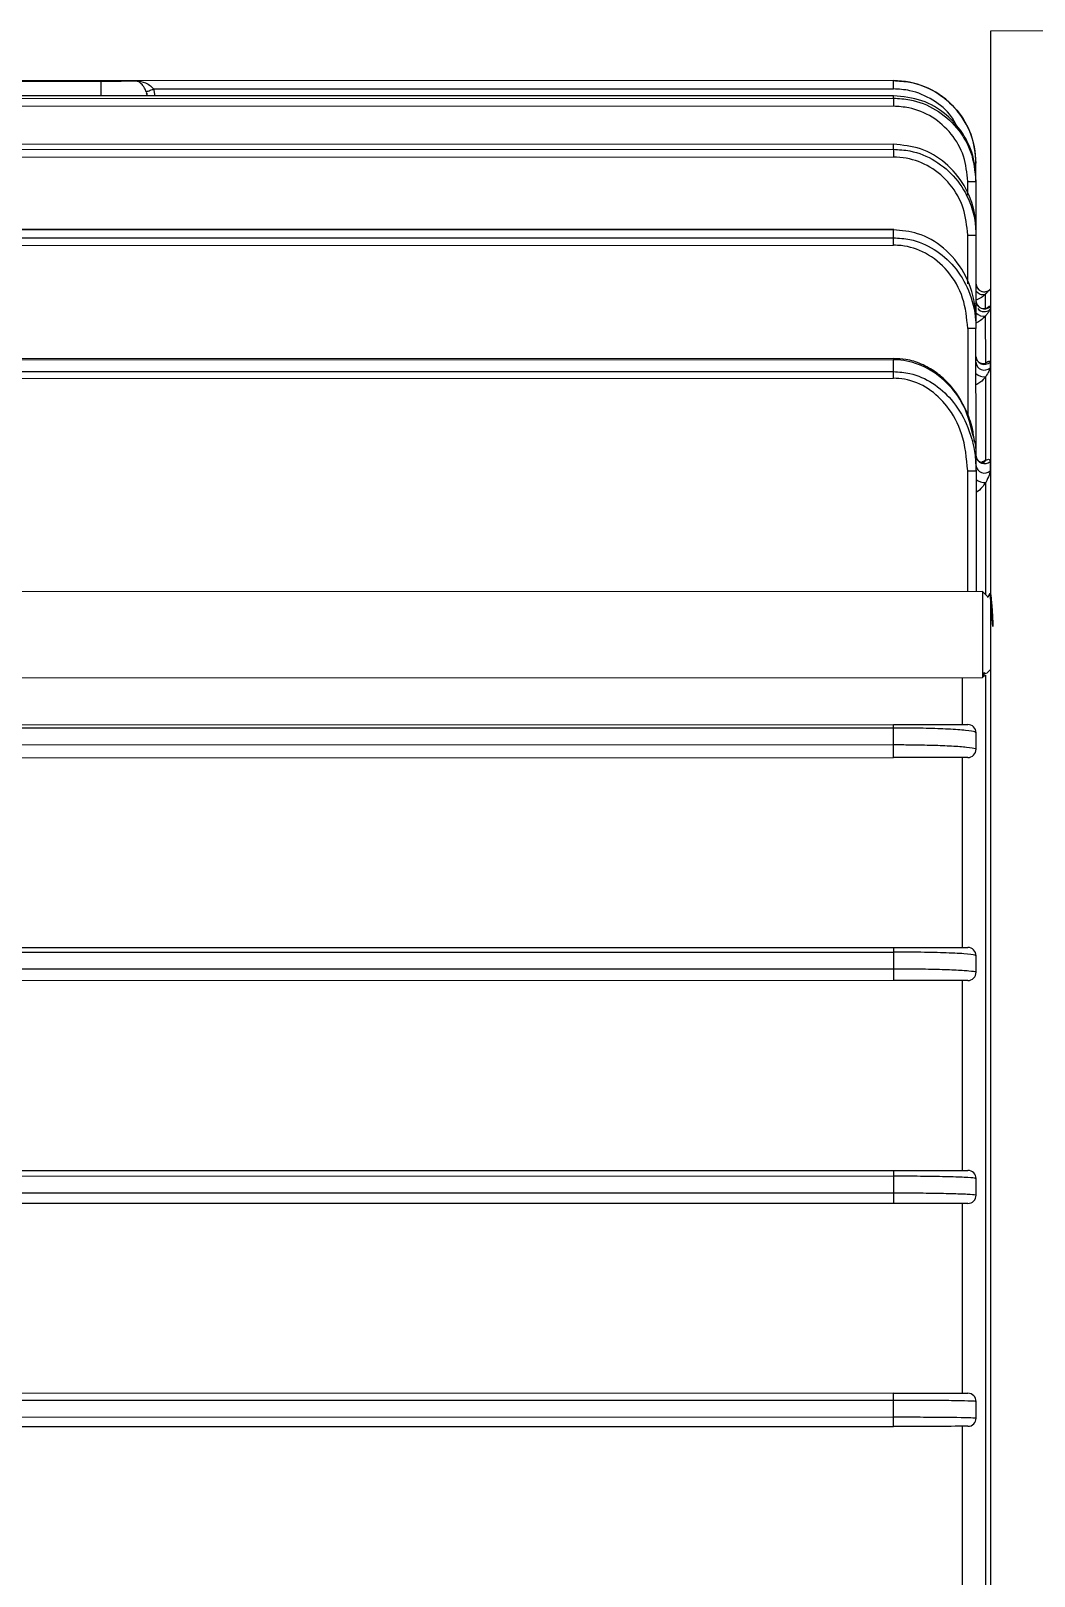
# Model space of a CAD drawing. Header units: millimetres. Extents: x 441156 to 441876, y 4514765 to 4515211.
# Drawn here: x 441242.1844 to 441242.286, y 4514792.8814 to 4514793.0379 of the extents above; entities that cross this region are included whole.
import ezdxf

# ---------------------------------------------------------------- set-up
doc = ezdxf.new("R2010")
doc.units = ezdxf.units.MM
doc.layers.add('-LYNKA_PISCINA', color=7, linetype='Continuous', lineweight=18)
doc.layers.add('05 ESQUEMAS HIDRAULICOS nuevos_dwg _6_', color=7, linetype='Continuous', lineweight=18, true_color=0x767676)

# ---------------------------------------------------------------- blocks, each defined once
blk = doc.blocks.new('05 ESQUEMAS HIDRAULICOS nuevos_dwg_A$C47CE04E0-V10-01_ARQ_CUARTO DEPURADORA')
at = {"layer": '-LYNKA_PISCINA', "lineweight": 25}
for p, q in [((122.418902974883, 80.63122263722863), (96.81889877871622, 80.63122263722863)), ((115.2500735335712, 80.55100968646866), (115.2620898299579, 80.4859184341417)), ((96.81889877847473, 79.10811981725556), (122.4189029746417, 79.10811981725556)), ((123.3554707579975, 78.44198277759416), (123.3554707579975, 78.41529330777985)), ((123.3554707579975, 77.90417155790196), (123.3554707579975, 77.84839353132112)), ((96.81889877847473, 77.81201607155663), (122.4189029746417, 77.81201607155663)), ((123.2188926749591, 76.8490732328878), (123.2188926749591, 75.68044370579584)), ((123.3554707579975, 76.94132259654863), (123.3554707579975, 76.85040018129213)), ((123.3126269393329, 75.65633213686807), (123.3126269393329, 76.73697254228456)), ((123.282896142519, 75.68044370579584), (123.282896142519, 74.84844333100182)), ((123.3531223349933, 75.66274857687814), (123.3320461326007, 75.62602913546425)), ((123.3344422393207, 75.62393626737459), (123.3337389045124, 75.62500095534189)), ((123.3588920646076, 75.66444358396393), (123.3549343161945, 75.66444358396393)), ((123.3126269393329, 57.17687985467774), (123.3126269393329, 74.87036144900185)), ((123.3206139617328, 74.88615966009958), (123.3588920646076, 74.92444372343883)), ((123.0863438659076, 74.39122280645235), (123.0863438659076, 74.84844333100182)), ((122.4189029746417, 74.35785389113289), (122.4189029746417, 74.39122280645235)), ((123.2188926749591, 74.15122321414812), (123.2188926749591, 74.31122294235094)), ((110.8988987021808, 74.19699809121948), (122.4189029746417, 74.19699809121948)), ((123.0863438659076, 72.23122275042397), (123.0863438659076, 74.07122260498865)), ((110.2028237395648, 72.0254474000917), (122.4189029746417, 72.0254474000917)), ((123.2188926749591, 71.99122315811974), (123.2188926749591, 72.15122288632257)), ((123.0863438659076, 70.07122269439562), (123.0863438659076, 71.91122254896027)), ((123.2188926749591, 69.83122272956234), (123.2188926749591, 69.99122283029419)), ((123.0863438659076, 67.91122282463175), (123.0863438659076, 69.75122286546093)), ((122.4189029746417, 67.84320144522056), (110.2268920951251, 67.84320144522056)), ((123.2188926749591, 67.67122285979849), (123.2188926749591, 67.83122277426584)), ((110.2268920951251, 67.68234583157164), (122.4189029746417, 67.68234583157164)), ((123.0863438659076, 65.75122285009411), (123.0863438659076, 67.59122280943257))]:
    blk.add_line(p, q, dxfattribs=at)
at = {"layer": '-LYNKA_PISCINA', "lineweight": 25, "flags": 128}
for points in [[(134.7349034362201, 81.11122331189972), (123.3588920646076, 81.11122331189972), (123.3588920646076, 50.07122239637238), (134.7349034362201, 50.07122239637238)], [(110.2268920951251, 67.59122280943257), (122.4189029746417, 67.59122280943257), (122.4189029746417, 67.68234583157164), (122.4189029746417, 67.84320144522056), (122.4189029746417, 67.91122282463175), (110.2268920951251, 67.91122282463175), (110.2268920951251, 67.84320144522056), (110.2268920951251, 67.68234583157164)]]:
    blk.add_lwpolyline(points, close=True, dxfattribs=at)
for points in [[(113.2989035659198, 80.4859184341417), (113.2989035659198, 80.6266226487146), (114.7388921790485, 80.6266226487146), (114.7388921790485, 80.4859184341417)], [(115.1795970015887, 80.52412650155884), (115.1842461638812, 80.52589973974091), (115.1904450469379, 80.52826753425462), (115.1980625205402, 80.53117177057133), (115.2069078498248, 80.53454539346558), (115.2167783789997, 80.53830793666704), (115.2274237685565, 80.54237148332459), (115.2386175208454, 80.5466376857744), (115.2500735335712, 80.55100968646866), (122.4189029746417, 80.55100968646866), (122.4189029746417, 80.63100806045395), (115.0573359542255, 80.63100806045395)], [(96.81889877847473, 80.46166977453096), (96.81889877847473, 80.48514059352739), (96.81889877847473, 80.4859184341417), (122.4189029746417, 80.4859184341417), (122.4189029746417, 80.48514059352739)], [(122.4189029746417, 80.46166977453096), (122.4189029746417, 80.38257143068178), (96.81889877847473, 80.38257143068178), (96.81889877847473, 80.46166977453096), (122.4189029746417, 80.46166977453096), (122.4189029746417, 80.48514059352739), (96.81889877847473, 80.48514059352739)], [(122.4189029746417, 79.96599158811432), (122.4189029746417, 79.88953074979646), (96.81889877847473, 79.88953074979646), (96.81889877847473, 79.96599158811432), (122.4189029746417, 79.96599158811432), (122.4189029746417, 80.01450976896149), (96.81889877847473, 80.01450976896149), (96.81889877847473, 80.01779100465639), (122.4189029746417, 80.01779100465639), (122.4189029746417, 80.01450976896149)], [(123.2188926749591, 79.65393892097337), (123.2188926749591, 79.67849305438858), (123.2188926749591, 79.8309974985109), (123.2188926749591, 79.83122250604492)], [(123.1389032416705, 79.52012351322038), (123.1389032416705, 79.65393892097337), (123.2188926749591, 79.65393892097337), (123.2188926749591, 79.1853391246782), (123.2188926749591, 79.13439801502092)], [(122.4189029746417, 79.18542555141316), (122.4189029746417, 79.19311604070528), (96.81889877847473, 79.19311604070528), (96.81889877847473, 79.18542555141316), (96.81889877847473, 79.10811981725556), (96.81889877847473, 79.03622171449524), (122.4189029746417, 79.03622171449524), (122.4189029746417, 79.10811981725556), (122.4189029746417, 79.18542555141316), (96.81889877847473, 79.18542555141316)], [(123.1389032416705, 78.66153797674046), (123.1389032416705, 79.13439801502092), (123.2188926749591, 79.13439801502092), (123.2188926749591, 78.31197759675842), (123.2188926749591, 78.23021045493942), (123.1389032416705, 78.23021045493942), (123.1389032416705, 77.38721898364884)], [(123.3588920646076, 78.61122271585327), (123.3554707579975, 78.60779097843034), (123.3554707579975, 78.60754808950288)], [(123.3126269393329, 78.42477193641525), (123.3126269393329, 78.56358370351654), (123.3016835265521, 78.55678579377992), (123.2875929885272, 78.55435690450531), (123.2713328414325, 78.55646541881426), (123.2540236525897, 78.56296381521088), (123.2368455939655, 78.57340654897554), (123.2210026793842, 78.5870724039064), (123.2188926749591, 78.58924499320851)], [(123.3012901358966, 77.88336283135278), (123.3023749404315, 77.88412726092201), (123.3126269393329, 77.89569354224068), (123.3126269393329, 78.35240295696123)], [(123.1389032416705, 75.68044370579584), (123.1389032416705, 76.8490732328878), (123.2188926749591, 76.8490732328878), (123.2188926749591, 76.97120538520676), (123.2188926749591, 78.23021045493942)], [(96.81889877847473, 77.92581772971018), (96.81889877847473, 77.81201607155663), (96.81889877847473, 77.7470112459646), (122.4189029746417, 77.7470112459646), (122.4189029746417, 77.81201607155663), (122.4189029746417, 77.92581772971018), (96.81889877847473, 77.92581772971018), (96.81889877847473, 77.94020778107507), (122.4189029746417, 77.94020778107507), (122.4189029746417, 77.92581772971018)], [(123.2944117598895, 76.9320421533571), (123.302792172945, 76.93821421432358), (123.3126269393329, 76.9527093188749), (123.3126269393329, 77.76344126629695)], [(123.3369217925434, 75.6264188008295), (123.282896142519, 75.68044370579584), (95.21889553598207, 75.68044370579584)], [(95.21889553598207, 74.84844333100182), (123.282896142519, 74.84844333100182), (123.2988940291767, 74.86444345283371), (123.2988940291767, 74.89486640858514)], [(110.8988987021808, 74.35785389113289), (110.8988987021808, 74.19699809121948), (110.8988987021808, 74.07122260498865), (122.4189029746417, 74.07122260498865), (122.4189029746417, 74.19699809121948), (122.4189029746417, 74.35785389113289), (110.8988987021808, 74.35785389113289), (110.8988987021808, 74.39122280645235), (122.4189029746417, 74.39122280645235)], [(110.1471053176288, 72.18630320000511), (122.4189029746417, 72.18630320000511), (122.4189029746417, 72.0254474000917), (122.4189029746417, 71.91122254896027), (110.2028237395648, 71.91122254896027), (110.2028237395648, 72.0254474000917), (110.1471053176288, 72.18630320000511), (110.1471053176288, 72.23122275042397), (122.4189029746417, 72.23122275042397), (122.4189029746417, 72.18630320000511)], [(122.4189029746417, 70.01475213634832), (110.2268920951251, 70.01475213634832), (110.2268920951251, 70.07122269439562), (122.4189029746417, 70.07122269439562), (122.4189029746417, 70.01475213634832), (122.4189029746417, 69.85389670896393), (122.4189029746417, 69.75122286546093), (110.2268920951251, 69.75122286546093), (110.2268920951251, 69.85389670896393), (110.2112875991229, 69.85433219539983), (110.1962791495685, 69.85562263595922), (110.1824508719806, 69.85771773922306), (110.1703272872333, 69.860537783979), (110.1603852324847, 69.86397361922128), (110.1529823356036, 69.86789374220237), (110.1484404616718, 69.8721469061361), (110.1469026618365, 69.8765703158365)], [(110.1469026618365, 70.03828181493145), (110.1484404616718, 70.03369113969666), (110.1529823356036, 70.02927741575105), (110.1603852324847, 70.02520939874512), (110.1703272872333, 70.02164392340048), (110.1824508719806, 70.01871770787103), (110.1962791495685, 70.0165432559238), (110.2112875991229, 70.01520438659055), (110.2268920951251, 70.01475213634832), (110.2268920951251, 69.85389670896393), (122.4189029746417, 69.85389670896393)]]:
    blk.add_lwpolyline(points, dxfattribs=at)
at = {"layer": '-LYNKA_PISCINA', "lineweight": 25}
for centre, radius, start, end in [((122.418897862947, 79.83122285413494), 0.8000000000000114, 0, 90.00000000000306), ((123.2989378159583, 78.66415805427883), 0.08004515211087014, 180.0301897640418, 264.8590759910616), ((123.298897862947, 78.6643599391248), 0.07999999999996987, 180, 315.0000000000191), ((123.2988975751902, 78.6641269547892), 0.08001058061298813, 264.8857810313498, 314.9971226144274), ((123.2989931304651, 78.49879196991374), 0.08010622162907138, 180.6874625826918, 314.8323087476217), ((123.2970424460566, 78.47111364643236), 0.07814982121436158, 180.0648882164968, 218.3150368006261), ((123.2881504746407, 78.44062247184146), 0.09155206239914428, 220.8446683628685, 285.5066505848787), ((123.2989143115444, 78.47287194725051), 0.08070892985720751, 218.4705479511864, 314.4868731252691), ((123.2992925734444, 77.96183805559508), 0.08050722561283485, 182.9588517970451, 314.25100406695), ((123.2993232572345, 77.90615814152717), 0.08055614212576882, 183.1994116451732, 314.1866771503105), ((123.2943831906889, 77.8694208628664), 0.107538408271716, 225.413397091129, 279.7673930052798), ((123.2997969963807, 77.00091575317671), 0.08155312409382415, 187.2320594415063, 313.0525348523338), ((123.2998424426695, 76.91020479826769), 0.08167681236327037, 187.6505289873584, 312.9279731404221), ((123.3009084939244, 76.86618474455337), 0.1297424956517675, 230.7915883813375, 275.1820624792729), ((123.138897862947, 74.31122285413494), 0.08000000000002672, 0, 90), ((123.138897862947, 74.15122285413494), 0.08000000000002672, 269.9999999999996, 0), ((123.138897862947, 72.15122285413494), 0.08000000000002672, 0, 90), ((123.138897862947, 71.99122285413493), 0.08000000000002672, 269.9999999999996, 0), ((123.138897862947, 69.99122285413496), 0.08000000000002672, 0, 90), ((123.138897862947, 69.83122285413494), 0.08000000000002672, 269.9999999999996, 0), ((123.138897862947, 67.83122285413495), 0.08000000000002672, 0, 90), ((123.138897862947, 67.67122285413494), 0.08000000000002672, 269.9999999999996, 0)]:
    blk.add_arc(centre, radius, start, end, dxfattribs=at)
for points, knots in [([(114.7388921790485, 80.6266226487146), (114.7745778206007, 80.62671129154904), (114.8459435914459, 80.62688856352555), (114.941160106078, 80.62815357685176), (115.0049291174763, 80.6294398799131), (115.0441427903701, 80.63047419295654), (115.0527144767783, 80.63082105022457), (115.0573359542255, 80.63100806045395)], [0, 0, 0, 0, 0.2260108764659424, 0.4519868416756321, 0.6790691060545065, 0.8269681346454787, 1, 1, 1, 1]), ([(115.1795970015887, 80.52412650155884), (115.1743670879499, 80.53611305444892), (115.164488663345, 80.55875363078987), (115.1431421541185, 80.59018553907057), (115.1133336525741, 80.61836914354465), (115.0831966858581, 80.62940439133473), (115.0630639554829, 80.63095781797556), (115.0575426118792, 80.63100624778106), (115.0573359542255, 80.63100806045395)], [0, 0, 0, 0, 0.17184742356823, 0.3245907933632151, 0.5539171532023965, 0.8790019793589162, 0.9954711807756537, 1, 1, 1, 1]), ([(115.0573359542255, 80.63100806045395), (115.057717443575, 80.63100675203151), (115.0661793749582, 80.63097772951551), (115.1055323075431, 80.62959079103177), (115.1618234130611, 80.61801459879055), (115.2184774773809, 80.58653089461795), (115.241036795388, 80.56116905117119), (115.2500735335712, 80.55100968646866)], [0, 0, 0, 0, 0.005420163029306361, 0.1202262859822012, 0.5610429646851749, 0.8241640194704656, 1, 1, 1, 1]), ([(122.4189029746417, 80.63100806045395), (122.4725537076236, 80.62778041275865), (122.6158253091571, 80.61916114087202), (122.8375717427544, 80.53002953726022), (123.0441022910063, 80.35314643144733), (123.1897358694418, 80.11155074884498), (123.2089910600917, 79.92627303317005), (123.2188926749591, 79.8309974985109)], [0, 0, 0, 0, 0.1285400085959266, 0.3432596698887888, 0.5579763005095263, 0.7726977356798822, 1, 1, 1, 1]), ([(115.1876436286334, 80.4859184341417), (115.1869792017641, 80.49418918813016), (115.1859249276894, 80.5073127415403), (115.1813052544479, 80.51958754943337), (115.1795970015887, 80.52412650155884)], [0, 0, 0, 0, 0.6302221456311624, 1, 1, 1, 1]), ([(123.0479107909564, 80.16026398706299), (123.0276508880278, 80.20185107530182), (122.9718451658824, 80.3164023394053), (122.8058110487224, 80.45130290901278), (122.60609824652, 80.53889201212563), (122.4720776132583, 80.5475675431517), (122.4189029746417, 80.55100968646866)], [0, 0, 0, 0, 0.1765886056046136, 0.4864117411185263, 0.7962263764984847, 1, 1, 1, 1]), ([(123.2188926749591, 79.67849305438858), (123.2157224323325, 79.7321288759), (123.2071781031572, 79.8766863021161), (123.1179481409575, 80.10115171572174), (122.9394927968179, 80.31050957409951), (122.6973442805566, 80.45632423542007), (122.5128574984838, 80.47541708215421), (122.4189029746417, 80.48514059352739)], [0, 0, 0, 0, 0.1279857902223226, 0.3449429113867963, 0.561658940356836, 0.7767638143152663, 1, 1, 1, 1]), ([(122.4189029746417, 80.46166977453096), (122.4725608830958, 80.45841210417301), (122.6152349745736, 80.44975009754543), (122.8357225378415, 80.3605717889876), (123.0413137480476, 80.18420360961191), (123.1888352878201, 79.9407237422555), (123.2085904469534, 79.75223497723923), (123.2188926749592, 79.65393892097337)], [0, 0, 0, 0, 0.1279228777089794, 0.3401414792747169, 0.5525669530072584, 0.766665647373702, 1, 1, 1, 1]), ([(123.1389032416705, 79.65393892097337), (123.1308135854619, 79.73661762783281), (123.1146323663123, 79.90199452892655), (122.9881606700312, 80.12205070590313), (122.8024825412592, 80.28668823538143), (122.6005238956645, 80.37107380984855), (122.4692303439504, 80.37938542652219), (122.4189029746417, 80.38257143068178)], [0, 0, 0, 0, 0.2179836907550674, 0.4360187602758149, 0.6526803960020203, 0.8668656476243851, 1, 1, 1, 1]), ([(123.2188926749591, 79.1853391246782), (123.2159015999355, 79.23891809691982), (123.207581001815, 79.38796454082969), (123.1179484222892, 79.62183311717354), (122.9339290563085, 79.84085024499176), (122.6898521327761, 79.98699605816023), (122.5082272765368, 80.00543927386644), (122.4189029746418, 80.01450976896149)], [0, 0, 0, 0, 0.1261130230018851, 0.3508222876019882, 0.5743693690069357, 0.7906720491577035, 1, 1, 1, 1]), ([(122.4189029746417, 79.96599158811432), (122.4725958558242, 79.96264126801532), (122.613535767839, 79.95384692117503), (122.8299159370417, 79.86448743905594), (123.0341665102084, 79.68964803249658), (123.1743744245259, 79.45206646555948), (123.2171058440816, 79.25512577493373), (123.2186911865, 79.14801164271677), (123.2188926749591, 79.13439801502092)], [0, 0, 0, 0, 0.1259880329532601, 0.3307094327648634, 0.5362458558949426, 0.7481710752188064, 0.9679939037541462, 0.9999999999999999, 0.9999999999999999, 0.9999999999999999, 0.9999999999999999]), ([(123.1389032416705, 79.13439801502092), (123.1303822560611, 79.22261036633567), (123.1133325863882, 79.39911476616871), (122.9793884407018, 79.63264654903702), (122.7842267870791, 79.80237901748616), (122.5840992127387, 79.88044826681063), (122.4607141613731, 79.8872319723153), (122.4189029746417, 79.88953074979646)], [0, 0, 0, 0, 0.2283803482012511, 0.4569670311712568, 0.6793237655247781, 0.8913332387386755, 1, 1, 1, 1]), ([(123.2188926749591, 78.31197759675842), (123.2162050979021, 78.36546946162859), (123.2082411208566, 78.52397951544248), (123.117450142268, 78.77717735315524), (122.9216452430157, 79.0156686518488), (122.673514796666, 79.16100260335273), (122.4984138291015, 79.17779868847616), (122.4189029746417, 79.18542555141316)], [0, 0, 0, 0, 0.1225883848279703, 0.3632606850258401, 0.6004489303816715, 0.8185695522558528, 1, 1, 1, 1]), ([(122.4189029746417, 79.10811981725556), (122.4726410478528, 79.10459058522542), (122.6105069806291, 79.09553628095391), (122.8202226876992, 79.00574663125128), (123.0192095131239, 78.83354563868298), (123.1627217640623, 78.59481419425867), (123.2151187011198, 78.38114467169804), (123.2182401048936, 78.25630898023597), (123.2188926749591, 78.23021045493942)], [0, 0, 0, 0, 0.12243421583632, 0.3141070448081449, 0.507444947516656, 0.7148412611614009, 0.940383855995452, 1, 1, 1, 1]), ([(123.1389032416705, 78.23021045493942), (123.1294731878306, 78.32995304319564), (123.1105900867563, 78.52968142305568), (122.9607085419091, 78.79002841585688), (122.7462136717049, 78.96761084647223), (122.5512299167303, 79.03142506180114), (122.4442245993167, 79.03530384367244), (122.4189029746417, 79.03622171449524)], [0, 0, 0, 0, 0.2495084265916541, 0.499625232068077, 0.7310779693571462, 0.9363625762592571, 1, 1, 1, 1]), ([(123.3554707579975, 78.60754808950288), (123.3543237228913, 78.60630031435325), (123.3520352478224, 78.60381085059892), (123.3358491894846, 78.58721692345378), (123.3205023854248, 78.57159852328536), (123.3126269393329, 78.56358370351654)], [0, 0, 0, 0, 0.3285080639465339, 0.6554136924608388, 1, 1, 1, 1]), ([(123.2233749442462, 78.4719952063547), (123.2233669928636, 78.47201060196737), (123.2199512333546, 78.47862425811654), (123.2185480147603, 78.4882352112135), (123.2191722222113, 78.49674266940856), (123.2192860656146, 78.4982942657457)], [0, 0, 0, 0, 0.001904105078737632, 0.8179665536768834, 1, 1, 1, 1]), ([(123.3126269393329, 78.56358370351654), (123.2998858123478, 78.55121271551408), (123.2747772571533, 78.52683358206426), (123.2393637896168, 78.51089229797721), (123.2219205909137, 78.50304028558594)], [0, 0, 0, 0, 0.5074416622682064, 1, 1, 1, 1]), ([(123.3292804770831, 78.42748394775253), (123.3293637175561, 78.42753645829164), (123.329608096972, 78.42769062001629), (123.3271974577201, 78.42632018252115), (123.3203291569218, 78.42335698681283), (123.3059396955296, 78.4195574176832), (123.283875935214, 78.41949335499507), (123.2582762480398, 78.42832159796117), (123.2355972931847, 78.44633311994727), (123.2274106412087, 78.46352184295407), (123.2233749442462, 78.4719952063547)], [0, 0, 0, 0, 0.03143208276817418, 0.09227907723312072, 0.1595493289876772, 0.2625787584839859, 0.4282260465628456, 0.6137956923591643, 0.8096164884250628, 1, 1, 1, 1]), ([(123.3126269393329, 78.35240295696123), (123.297497227574, 78.33600825013407), (123.2714331832955, 78.30776499134063), (123.2344202585619, 78.2891794848286), (123.2188926749591, 78.28138253259523)], [0, 0, 0, 0, 0.5804821230820214, 1, 1, 1, 1]), ([(123.3554707579975, 78.41529330777985), (123.3540920152479, 78.41121620982032), (123.351345694781, 78.40309503016212), (123.3343958593947, 78.37934221609632), (123.319603320341, 78.36103629914213), (123.3126269393329, 78.35240295696123)], [0, 0, 0, 0, 0.3475561487161796, 0.69229779442113, 1, 1, 1, 1]), ([(123.3286129050617, 78.42840632963043), (123.3313111381203, 78.43059431899265), (123.3422660914686, 78.4394776588929), (123.3529176859392, 78.44540880065739), (123.3547069611512, 78.44300773323636), (123.3554707579975, 78.44198277759416)], [0, 0, 0, 0, 0.1577478264961086, 0.640463608051613, 1, 1, 1, 1]), ([(123.2043610625629, 77.13208651709422), (123.1985957058422, 77.17486235768553), (123.184263528914, 77.28119938856051), (123.1278260738307, 77.43491901698314), (123.0451672371661, 77.58613781208204), (122.9457029533255, 77.70964874262717), (122.8273467503363, 77.81261315702156), (122.6917198291597, 77.88861388297256), (122.5515896668656, 77.9338113324261), (122.4594368672332, 77.93654373246385), (122.4187599234943, 77.93774983453613)], [0, 0, 0, 0, 0.1050698213374237, 0.2611944658744746, 0.3957303450585475, 0.5240754455118057, 0.6457684100623525, 0.7759714101035022, 0.9011120835887708, 1, 1, 1, 1]), ([(123.2188926749591, 76.97120538520676), (123.2208817370276, 77.02549820931578), (123.2228911178507, 77.08034564788015), (123.1769151433988, 77.23477776237549), (123.1404021792004, 77.44505006752826), (122.9544700348115, 77.70739274524841), (122.7196470895096, 77.87575502499635), (122.5255420266605, 77.92362822274114), (122.433545739258, 77.9255170852974), (122.4189029746417, 77.92581772971018)], [0, 0, 0, 0, 0.116493000999517, 0.1176830054497463, 0.3514634290001077, 0.5748137519012196, 0.7994848128490682, 0.9680846176477351, 1, 1, 1, 1]), ([(123.3115063720112, 77.88980236816269), (123.3115615663093, 77.88983265057314), (123.3120436243436, 77.89009713222654), (123.3094479151983, 77.88887089586962), (123.3014321571887, 77.88667648410583), (123.2841175064996, 77.88545816282567), (123.2603072539624, 77.89159576025534), (123.2377104046817, 77.9077858602364), (123.2238372840136, 77.92928088098661), (123.2189274069784, 77.94771338444727), (123.2191896613457, 77.95521956821031), (123.2192622237567, 77.95729643273218)], [0, 0, 0, 0, 0.00835321295100158, 0.072955604928454, 0.1531312203197567, 0.2796075474599958, 0.4469744716275347, 0.6307518782201124, 0.8058761167804803, 0.9462884178391509, 0.9999999999999999, 0.9999999999999999, 0.9999999999999999, 0.9999999999999999]), ([(123.3126269393329, 77.89569354224068), (123.3203710402377, 77.90070986432298), (123.3359023875329, 77.91077045642564), (123.3508524619879, 77.91423384084989), (123.3552245014142, 77.90950451484103), (123.3554351084177, 77.9049435887289), (123.3554707579975, 77.90417155790196)], [0, 0, 0, 0, 0.3200451927717207, 0.6418734854091737, 0.9393796999975705, 1, 1, 1, 1]), ([(122.4189029746417, 77.81201607155663), (122.4727262034722, 77.80815755193663), (122.6059301725641, 77.79860832682745), (122.805142173285, 77.70782853721917), (122.9953076220141, 77.5394125011129), (123.1426857663897, 77.29851867541622), (123.211026311038, 77.05544030959165), (123.2169960983979, 76.89882823591186), (123.2188926749591, 76.8490732328878)], [0, 0, 0, 0, 0.1163458800029382, 0.2879376310310123, 0.4620419166220955, 0.6604111687214912, 0.8921140437629965, 1, 1, 1, 1]), ([(123.1389032416705, 76.8490732328878), (123.1279198806403, 76.97131988180259), (123.1078272212227, 77.19495454835045), (122.9592550741089, 77.47030554788037), (122.7646786764972, 77.65580921753222), (122.5735812562578, 77.73834655718063), (122.4548756258206, 77.74499614840892), (122.4189029746417, 77.7470112459646)], [0, 0, 0, 0, 0.2873225574248165, 0.5256200058799343, 0.7197661815185427, 0.9150777148176152, 1, 1, 1, 1]), ([(123.3126269393329, 77.76344126629695), (123.3096878585888, 77.75966935241286), (123.2891191387018, 77.73327217354131), (123.2600590275381, 77.70127291538466), (123.2253721992463, 77.68530260932961), (123.2188926749591, 77.68231934475766)], [0, 0, 0, 0, 0.119385338476349, 0.835500552573584, 1, 1, 1, 1]), ([(123.3554707579975, 77.84839353132112), (123.3537912808253, 77.84062852288749), (123.3499057270903, 77.82266379075368), (123.3302314897988, 77.7895918776275), (123.3157758749251, 77.76811884048075), (123.3126269393329, 77.76344126629695)], [0, 0, 0, 0, 0.3732212119904626, 0.8634657846612661, 0.9999999999999999, 0.9999999999999999, 0.9999999999999999, 0.9999999999999999]), ([(123.2968197875385, 76.93327298927171), (123.2968617877598, 76.9332931359798), (123.2975917180151, 76.93364326965347), (123.2949354133218, 76.93248266115378), (123.2871564099034, 76.93105383532719), (123.2702396525476, 76.93137781862156), (123.2475371992755, 76.93976845231614), (123.2280506970138, 76.95909531780991), (123.2199101930743, 76.97837640250577), (123.2188335363873, 76.98918709500387), (123.2189181308531, 76.99054967306819), (123.218940358675, 76.99090770053726)], [0, 0, 0, 0, 0.00465998146796491, 0.08098675092042165, 0.1628118577691803, 0.2813770172540169, 0.4702372205963373, 0.6865422254260091, 0.8439706394552478, 0.9590021309425572, 1, 1, 1, 1]), ([(123.3126269393329, 76.9527093188749), (123.3198200437487, 76.9561356148796), (123.3342317011904, 76.96300032884173), (123.3485470448372, 76.96140101934431), (123.3547403721167, 76.95280919596416), (123.3552690951267, 76.94449409900265), (123.3554707579975, 76.94132259654863)], [0, 0, 0, 0, 0.2826007205583209, 0.5662012591612985, 0.8345426664912932, 1, 1, 1, 1]), ([(123.2730971389179, 76.93208834695682), (123.2851102878969, 76.93768274068188), (123.2994119147424, 76.94434285383143), (123.3108040279164, 76.95155522910845), (123.3126269393329, 76.9527093188749)], [0, 0, 0, 0, 0.8399847869636878, 1, 1, 1, 1]), ([(123.3554707579975, 76.85040018129213), (123.3534518160184, 76.83728664565581), (123.348520175648, 76.80525440183067), (123.3259545345388, 76.76232642723235), (123.3126269393329, 76.73697254228456)], [0, 0, 0, 0, 0.4093854838238361, 1, 1, 1, 1]), ([(123.3126269393329, 76.73697254228456), (123.3015537327242, 76.72170984251879), (123.276614145035, 76.68733448471761), (123.24463321022, 76.65206684272032), (123.2202741147804, 76.64143822980468), (123.2188926749591, 76.64083546566827)], [0, 0, 0, 0, 0.4296395391903182, 0.9676540266039294, 1, 1, 1, 1]), ([(123.3830319457416, 75.34205621647699), (123.3830319457445, 75.34205671344347), (123.383031945781, 75.34206301130943), (123.3830319417862, 75.34208123209022), (123.3830324092857, 75.34247005193015), (123.3828758360533, 75.34437459298209), (123.3826832444012, 75.34921109177364), (123.379981547968, 75.39761424857161), (123.3756984241614, 75.47904086526455), (123.3697023482994, 75.56718843048083), (123.3638395094606, 75.63181492189362), (123.3589411741418, 75.65966991436413), (123.3551854343451, 75.66621427001674), (123.353693131621, 75.66257784530545), (123.3531223349933, 75.66118693518504)], [0, 0, 0, 0, 2.545345969210759e-06, 3.225619594915375e-05, 9.522457765793045e-05, 0.002063398021077835, 0.00992057151132851, 0.02553183640003453, 0.2563507997855614, 0.4539272361720713, 0.618141815255607, 0.8453373485788713, 0.9408424856309235, 1, 1, 1, 1]), ([(123.3067856841449, 74.86480108070236), (123.3067538924678, 74.86468192967592), (123.3040879249101, 74.85469023375774), (123.3014753998559, 74.87490518587015), (123.2988940291767, 74.89487907457216)], [0, 0, 0, 0, 0.01192500526701737, 1, 1, 1, 1]), ([(123.2989059501056, 74.89488279986244), (123.2995571483967, 74.8935486479922), (123.3028265205747, 74.88685047469228), (123.3092264969751, 74.87744557995426), (123.3148986371544, 74.88483245564144), (123.3179555945758, 74.8888135569082)], [0, 0, 0, 0, 0.1028777552388787, 0.5165026925757071, 1, 1, 1, 1]), ([(122.4189029746417, 74.39122280645235), (122.4887507953898, 74.39122280645235), (122.6282554992763, 74.39122280645235), (122.8158688591715, 74.39122280645235), (122.9748873917968, 74.39122280645235), (123.095644556585, 74.39122280645235), (123.1365557981906, 74.39122280645235), (123.1385824104833, 74.39122280645235), (123.1389032416705, 74.39122280645235)], [0, 0, 0, 0, 0.1640508280257439, 0.3276532029340027, 0.5020447972441715, 0.7075065428800706, 0.953695621281574, 1, 1, 1, 1]), ([(123.2188926749591, 74.31122294235094), (123.2167118754575, 74.3138987581072), (123.2101336650109, 74.3219701462141), (123.1345053844718, 74.33461359310411), (122.9680418717945, 74.34676902471047), (122.7431440655214, 74.35486679593953), (122.5496071482301, 74.35767178055923), (122.4403473128621, 74.35782401266286), (122.4189029746417, 74.35785389113289)], [0, 0, 0, 0, 0.115871150779479, 0.3495162273948882, 0.5736417850385807, 0.7631506276182166, 0.9535137680600253, 1, 1, 1, 1]), ([(122.4189029746417, 74.19699809121948), (122.472717721529, 74.19682170252437), (122.6063308827159, 74.19638375841956), (122.806485473563, 74.19219402921381), (122.9974618503696, 74.18430787141942), (123.1445561494126, 74.17287043743103), (123.2114429574283, 74.16120314853808), (123.2171351911084, 74.15357760858642), (123.2188926749591, 74.15122321414812)], [0, 0, 0, 0, 0.1169188993788021, 0.2902903878969128, 0.4661161141833904, 0.6653841643418975, 0.89668696676687, 1, 1, 1, 1]), ([(123.1389032416705, 74.07122260498865), (123.1276594946636, 74.07122260498865), (123.1072079585633, 74.07122260498865), (122.9569862098679, 74.07122260498865), (122.7620327401229, 74.07122260498865), (122.5716493076507, 74.07122260498865), (122.4540521207468, 74.07122260498865), (122.4189029746417, 74.07122260498865)], [0, 0, 0, 0, 0.2891960040640734, 0.5260259336583754, 0.7207109464735602, 0.9165220528959246, 1, 1, 1, 1]), ([(122.4189029746417, 72.23122275042397), (122.4937582151672, 72.23122275042397), (122.6433552712165, 72.231222750424), (122.8443444618569, 72.23122275042397), (123.0058938311058, 72.231222750424), (123.1173332509173, 72.23122275042397), (123.1316467245761, 72.23122275042397), (123.1389032416705, 72.23122275042397)], [0, 0, 0, 0, 0.1870549306289458, 0.3738264247788494, 0.568045657844164, 0.7810116438124454, 1, 1, 1, 1]), ([(123.2188926749591, 72.15122288632257), (123.2162321241762, 72.15344603320467), (123.2082974355921, 72.16007623109452), (123.1173813841355, 72.17037029822522), (122.9203089326776, 72.17980712699705), (122.6717589369183, 72.1853841972377), (122.4973799304048, 72.18601797620073), (122.4189029746417, 72.18630320000511)], [0, 0, 0, 0, 0.1222431690238441, 0.3645716834227187, 0.6031536133188499, 0.8214045546252982, 0.9999999999999999, 0.9999999999999999, 0.9999999999999999, 0.9999999999999999]), ([(122.4189029746417, 72.0254474000917), (122.4726367166545, 72.02531605378313), (122.6107792781034, 72.02497837926379), (122.8211045654195, 72.02160640359276), (123.0205885807426, 72.01504007823969), (123.1638218375995, 72.00575240241179), (123.2153064924027, 71.99727399277174), (123.2182898702778, 71.99224024840906), (123.2188926749591, 71.99122315811974)], [0, 0, 0, 0, 0.1227692098655103, 0.3156238981803081, 0.5100853558530332, 0.7179327469755216, 0.9430070652541839, 0.9999999999999999, 0.9999999999999999, 0.9999999999999999, 0.9999999999999999]), ([(123.1389032416705, 71.91122254896027), (123.1295623268916, 71.91122254896027), (123.1108592813635, 71.91122254896027), (122.9625955055958, 71.91122254896027), (122.7500185622102, 71.91122254896027), (122.5544384094564, 71.91122254896027), (122.4458034325765, 71.91122254896027), (122.4189029746417, 71.91122254896027)], [0, 0, 0, 0, 0.2474241877118339, 0.4954103486646961, 0.7261068279635073, 0.9321779047173079, 1, 1, 1, 1]), ([(122.4189029746418, 70.07122269439562), (122.4971615768882, 70.07122269439562), (122.6536330799449, 70.07122269439562), (122.8630546834608, 70.07122269439562), (123.0256918585498, 70.07122269439562), (123.1227858737045, 70.07122269439562), (123.1339203689242, 70.07122269439562), (123.1389032416705, 70.07122269439562)], [0, 0, 0, 0, 0.2025225879981487, 0.4049269069133136, 0.6110816138331048, 0.8259525206351411, 0.9999999999999999, 0.9999999999999999, 0.9999999999999999, 0.9999999999999999]), ([(123.2188926749591, 69.99122283029419), (123.2159159964157, 69.99280342373659), (123.2076070985242, 69.99721538469548), (123.1179358734674, 70.00392625589687), (122.9333029994298, 70.01004315862451), (122.6890110195767, 70.01401592740436), (122.5077122921203, 70.01451007686485), (122.4189029746417, 70.01475213634832)], [0, 0, 0, 0, 0.1259160356144359, 0.3514734518921353, 0.5757565742104588, 0.7921840400220306, 0.9999999999999999, 0.9999999999999999, 0.9999999999999999, 0.9999999999999999]), ([(122.4189029746417, 69.85389670896393), (122.4725934407039, 69.85380961297061), (122.6137067669211, 69.85358070072195), (122.8304591103053, 69.85124535371651), (123.0349917253206, 69.84659748466562), (123.1750009317681, 69.8401338964052), (123.2172023377201, 69.83463530202368), (123.2187086640448, 69.83159422382067), (123.2188926749591, 69.83122272956234)], [0, 0, 0, 0, 0.1261788179633483, 0.331632671624834, 0.537844255303612, 0.7499937335449816, 0.9694595514042815, 1, 1, 1, 1]), ([(123.1389032416705, 69.75122286546093), (123.1304293379628, 69.75122286546093), (123.1134742714132, 69.75122286546093), (122.9802984165555, 69.75122286546093), (122.786125706748, 69.75122286546093), (122.5857877060094, 69.75122286546093), (122.4615807664109, 69.75122286546093), (122.4189029746417, 69.75122286546093)], [0, 0, 0, 0, 0.2273072205709731, 0.4548091629174711, 0.6766119792118934, 0.8888831279760725, 1, 1, 1, 1]), ([(122.4189029746417, 67.91122282463175), (122.4991610171433, 67.91122282463175), (122.6596631402257, 67.91122282463175), (122.8738263861642, 67.91122282463175), (123.0366487899218, 67.91122282463175), (123.1256795284392, 67.91122282463175), (123.1350570402794, 67.91122282463175), (123.1389032416705, 67.91122282463175)], [0, 0, 0, 0, 0.2115806079225269, 0.4231244086720174, 0.6357010112483371, 0.850582190541922, 0.9999999999999999, 0.9999999999999999, 0.9999999999999999, 0.9999999999999999]), ([(123.2188926749591, 67.83122277426584), (123.2157323365753, 67.83205306112184), (123.2072017812291, 67.83429421606102), (123.1179536541092, 67.83766216372604), (122.9392313033473, 67.84071929182026), (122.6969963435483, 67.84279659464941), (122.5126418306638, 67.84306497943732), (122.4189029746417, 67.84320144522056)], [0, 0, 0, 0, 0.1278940219774334, 0.3452184229775897, 0.5622658741148343, 0.7774250515473903, 1, 1, 1, 1]), ([(122.4189029746417, 67.68234583157164), (122.4725601321409, 67.6823031723544), (122.615315125867, 67.68218967740653), (122.8359717203297, 67.6810158103196), (123.0417116511045, 67.67865139104208), (123.1889591332062, 67.67531769925705), (123.2086458498589, 67.67262460183396), (123.2188926749592, 67.67122285979849)], [0, 0, 0, 0, 0.1280089122697247, 0.340568012166419, 0.5533221081096518, 0.7675066739122925, 1, 1, 1, 1]), ([(123.1389032416705, 67.59122280943257), (123.1308317471081, 67.59122280943257), (123.1146871057316, 67.59122280943257), (122.9885513004729, 67.5912228094326), (122.8032846562184, 67.5912228094326), (122.6012561263829, 67.5912228094326), (122.4696152192077, 67.59122280943257), (122.4189029746417, 67.59122280943257)], [0, 0, 0, 0, 0.2175200249509809, 0.4350845766997441, 0.6514796387483384, 0.8657389243565542, 1, 1, 1, 1])]:
    blk.add_open_spline(points, degree=3, knots=knots, dxfattribs=at)

msp = doc.modelspace()

# ---------------------------------------------------------------- block references
at = {"layer": '05 ESQUEMAS HIDRAULICOS nuevos_dwg _6_', "color": 7, "lineweight": 25, "xscale": 0.01045519160391327, "yscale": 0.01045519160391327, "zscale": 0.01045519160391327, "rotation": 0.007079741070275432}
msp.add_blockref('05 ESQUEMAS HIDRAULICOS nuevos_dwg_A$C47CE04E0-V10-01_ARQ_CUARTO DEPURADORA', (441240.9919382658, 4514792.189734297, -5.307373365237567e-07), dxfattribs=at)

doc.saveas('drawing.dxf')
